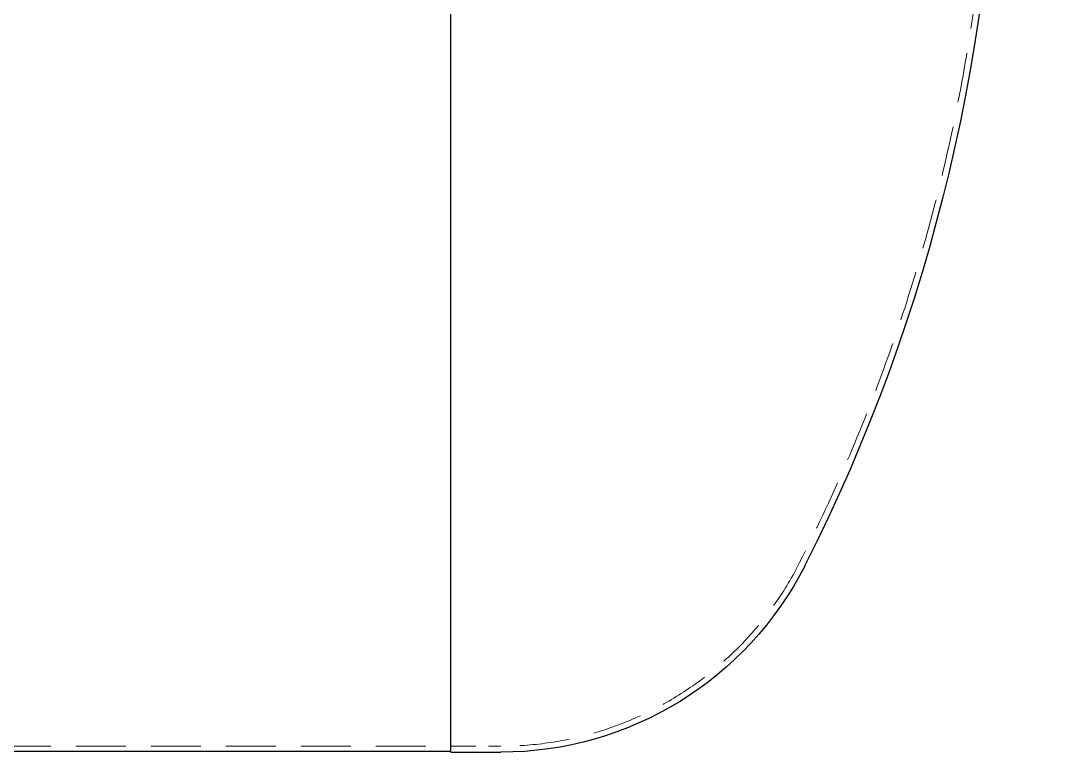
# Model space of a CAD drawing. Header units: millimetres. Extents: x -46397 to 283259, y -8690 to 23983.
# Drawn here: x 124851 to 125892, y 2978 to 3709 of the extents above; entities that cross this region are included whole.
import ezdxf

# ---------------------------------------------------------------- set-up
doc = ezdxf.new("R2010")
doc.units = ezdxf.units.MM
doc.linetypes.add('HIDDEN', pattern=[0.375, 0.25, -0.125])
doc.linetypes.add('HIDDENX2', pattern=[0.75, 0.5, -0.25])
for name, color, linetype, lineweight in [('CHUAN NET KHUAT', 4, 'HIDDEN', 0), ('DUONGCHINH', 7, 'Continuous', 25), ('Standard', 7, 'Continuous', 0)]:
    doc.layers.add(name, color=color, linetype=linetype, lineweight=lineweight)

# ---------------------------------------------------------------- blocks, each defined once
blk = doc.blocks.new('A$Cb6d5b212')
at = {"layer": 'CHUAN NET KHUAT', "color": 3, "linetype": 'HIDDENX2', "lineweight": 0, "ltscale": 100, "extrusion": (2.28848e-17, 1, 0)}
blk.add_line((1500, -985), (3000, -985), dxfattribs=at)
at = {"layer": 'CHUAN NET KHUAT', "color": 3, "linetype": 'HIDDENX2', "lineweight": 0, "ltscale": 50, "extrusion": (2.28848e-17, 1, 0)}
blk.add_line((3000, -985), (3050, -985), dxfattribs=at)
at = {"layer": 'CHUAN NET KHUAT', "color": 3, "linetype": 'HIDDENX2', "lineweight": 0, "ltscale": 100, "extrusion": (0, 0, -1)}
for centre, radius, start, end in [((-1767.2, 0), 1773, 153.1244, 206.8756), ((-3050, -650.1), 334.9, 206.8756, 270)]:
    blk.add_arc(centre, radius, start, end, dxfattribs=at)
at = {"layer": 'DUONGCHINH', "color": 2, "ltscale": 10, "extrusion": (2.28848e-17, 1, 0)}
for p, q in [((3000, -991), (3000, 991)), ((1500, -990), (3000, -990)), ((3000, -991), (3050, -991))]:
    blk.add_line(p, q, dxfattribs=at)
at = {"layer": 'DUONGCHINH', "color": 2, "ltscale": 10, "extrusion": (0, 0, -1)}
for centre, radius, start, end in [((-1767.2, 0), 1779, 153.1244, 206.8756), ((-3050, -650.1), 340.9, 206.8756, 270)]:
    blk.add_arc(centre, radius, start, end, dxfattribs=at)

msp = doc.modelspace()

# ---------------------------------------------------------------- block references
at = {"layer": 'Standard'}
msp.add_blockref('A$Cb6d5b212', (122281.62, 3968.61, -1.5), dxfattribs=at)

doc.saveas('drawing.dxf')
